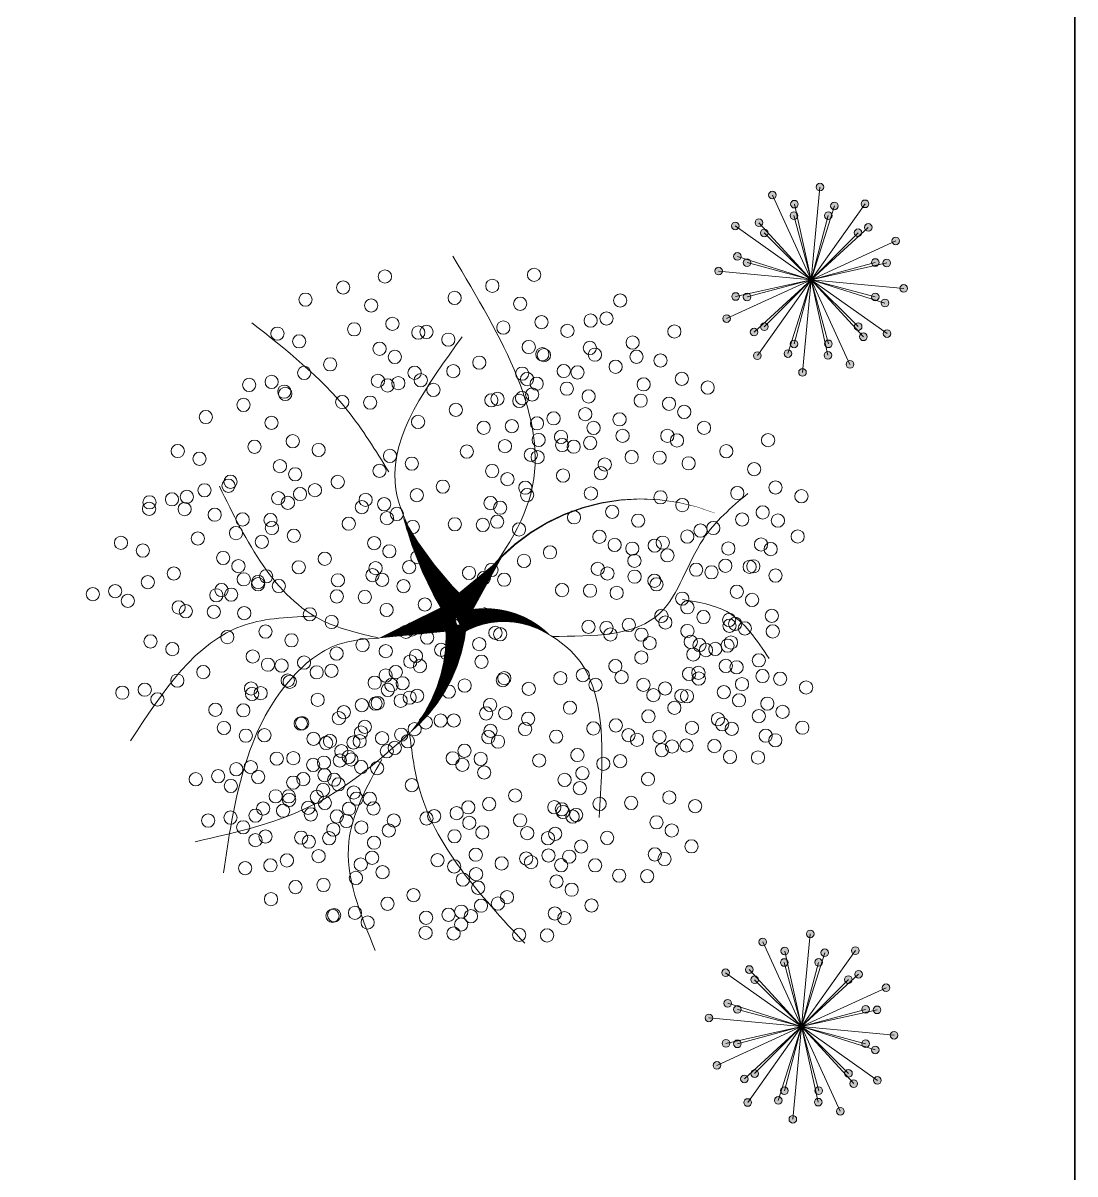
# Model space of a CAD drawing. Header units: millimetres. Extents: x -18002 to 19000, y -38859 to 21000.
# Drawn here: x -6511 to -5000, y 17303 to 18956 of the extents above; entities that cross this region are included whole.
import ezdxf

# ---------------------------------------------------------------- set-up
doc = ezdxf.new("R2010")
doc.units = ezdxf.units.MM
doc.linetypes.add('ACAD_ISO04W100', pattern=[30, 24, -3, 0, -3])
doc.linetypes.add('PHANTOM', pattern=[63.5, 31.75, -6.35, 6.35, -6.35, 6.35, -6.35])
doc.layers.get('0').update_dxf_attribs({"lineweight": 25})
doc.layers.add('AREA VERDE', color=7, linetype='Continuous', lineweight=5, true_color=0x00701c)
doc.layers.add('Efec-vegetacion-01', color=7, linetype='Continuous', lineweight=25, true_color=0x00ad00)
doc.layers.add('C Prop', color=1, linetype='PHANTOM', lineweight=35)
doc.layers.add('www.cadblocksfree.com', color=7, linetype='Continuous', lineweight=5)

# ---------------------------------------------------------------- blocks, each defined once
blk = doc.blocks.new('G3')
at = {"color": 96, "linetype": 'ByBlock', "lineweight": -2, "true_color": 0x006600}
for centre in [(-0.1452, 0.1576), (-0.0796, 0.1412), (0.0025, 0.1494), (-0.2108, 0.1166), (-0.096, 0.1166), (0.0681, 0.0592)]:
    blk.add_circle(centre, 0.0183, dxfattribs=at)
at = {"color": 66, "linetype": 'ByBlock', "lineweight": -2, "true_color": 0x587500}
for centre in [(-0.0221, 0.0838), (-0.0467, 0.0428), (-0.3339, 0.01), (-0.2601, -0.0064), (-0.1862, 0.01), (0.0189, 0.0018), (-0.3503, -0.031), (-0.0796, -0.0392), (-0.4078, -0.0556)]:
    blk.add_circle(centre, 0.0183, dxfattribs=at)
at = {"color": 66, "linetype": 'ByBlock', "lineweight": -2, "true_color": 0x638500}
for centre in [(-0.0057, -0.072), (-0.2273, -0.0884), (-0.2683, -0.1376), (0.0681, -0.1212), (-0.0467, -0.154), (-0.1534, -0.1786)]:
    blk.add_circle(centre, 0.0183, dxfattribs=at)
blk = doc.blocks.new('A$C031C037E')
at = {"color": 36, "true_color": 0x6b3600}
for points in [[(-0.01538, 0.03756, 0.00154, 0.000257, -0.381476), (0.15456, 0.1178, 0.000257, 0.000257, 1.841687)], [(-0.01882, 0.02902, 0.02059, 0.000257, -0.074947), (-0.06622, 0.09398, 0.000257, 0.000257, -0.762797)], [(-0.02369, 0.0282, 0.02059, 0.000257, 0), (0.00603, 0.07171, 0.000257, 0.000257, 0)], [(-0.02304, 0.02731, 0.02059, 0.000257, 0), (-0.07515, 0.00701, 0.000257, 0.000257, 0)], [(-0.01979, 0.02286, 0.01544, 0.000257, -0.286986), (0.04677, 0.01961, 0.000257, 0.000257, 1.494927)], [(-0.02157, 0.02156, 0.01544, 0.000257, -0.199177), (-0.04762, -0.0588, 0.000257, 0.000257, -1.224983)]]:
    blk.add_lwpolyline(points, format="xyseb", dxfattribs=at)
for points, knots in [([(-0.01538, 0.03756), (0.00157, 0.06499), (0.05163, 0.146), (-0.0086, 0.22817), (-0.04843, 0.28253)], [0, 0, 0, 0, 0.352913, 1.042399, 1.042399, 1.042399, 1.042399]), ([(-0.07944, 0.12536), (-0.0901, 0.13957), (-0.11926, 0.17846), (-0.16028, 0.20504), (-0.18632, 0.22192)], [0, 0, 0, 0, 0.2057262, 0.5631947, 0.5631947, 0.5631947, 0.5631947]), ([(-0.02706, 0.04358), (-0.04836, 0.06784), (-0.09718, 0.12346), (-0.05824, 0.18899), (-0.03628, 0.22594)], [0, 0, 0, 0, 0.3431079, 0.7867503, 0.7867503, 0.7867503, 0.7867503]), ([(0.04677, 0.01961), (0.07668, 0.02245), (0.12946, 0.02744), (0.14092, 0.09761), (0.16582, 0.12302), (0.17653, 0.13395)], [0, 0, 0, 0, 0.3078456, 0.5431204, 0.720549, 0.720549, 0.720549, 0.720549]), ([(-0.07515, 0.00701), (-0.08918, 0.00884), (-0.14437, 0.01603), (-0.1754, 0.06637), (-0.19855, 0.1039)], [0, 0, 0, 0, 0.1606959, 0.6320477, 0.6320477, 0.6320477, 0.6320477]), ([(0.13722, 0.0544), (0.14854, 0.05369), (0.1754, 0.05201), (0.1926, 0.03072), (0.20256, 0.0184)], [0, 0, 0, 0, 0.1271248, 0.3016984, 0.3016984, 0.3016984, 0.3016984]), ([(-0.00306, 0.03564), (0.02253, 0.0293), (0.08946, 0.01269), (0.0914, -0.06034), (0.09261, -0.10546)], [0, 0, 0, 0, 0.2819737, 0.7376857, 0.7376857, 0.7376857, 0.7376857]), ([(-0.12152, 0.0183), (-0.13915, 0.01606), (-0.19643, 0.00877), (-0.22494, -0.04514), (-0.24468, -0.08247)], [0, 0, 0, 0, 0.1995704, 0.6486688, 0.6486688, 0.6486688, 0.6486688]), ([(-0.07515, 0.00701), (-0.08509, 0.00537), (-0.10898, 0.00143), (-0.16334, -0.05343), (-0.1671, -0.11888), (-0.17003, -0.16981)], [0, 0, 0, 0, 0.1153881, 0.2772353, 0.8447002, 0.8447002, 0.8447002, 0.8447002]), ([(-0.04731, -0.05846), (-0.06657, -0.07887), (-0.10692, -0.12161), (-0.16286, -0.13996), (-0.19209, -0.14955)], [0, 0, 0, 0, 0.3218782, 0.6739721, 0.6739721, 0.6739721, 0.6739721]), ([(-0.04731, -0.05846), (-0.04457, -0.07093), (-0.03208, -0.12793), (0.01308, -0.16814), (0.04836, -0.19956)], [0, 0, 0, 0, 0.1472513, 0.6726927, 0.6726927, 0.6726927, 0.6726927]), ([(-0.06524, -0.07881), (-0.07402, -0.09898), (-0.09396, -0.14477), (-0.07035, -0.18962), (-0.05714, -0.21471)], [0, 0, 0, 0, 0.2444721, 0.5549445, 0.5549445, 0.5549445, 0.5549445])]:
    blk.add_open_spline(points, degree=3, knots=knots, dxfattribs=at)
at = {"extrusion": (0, 0, -1), "zscale": -0.2574076664958476}
for p, xscale, yscale, rotation in [((-0.01471, 0.23911), 0.257407666495843, 0.257407666495843, 143.8845948982851), ((0.09087, 0.22799), 0.257407666495843, 0.257407666495843, 143.8845948982851), ((-0.0429, 0.16064), 0.2574076664959257, 0.2574076664959257, 278.8845948982666), ((-0.11792, 0.20823), 0.257407666495843, 0.257407666495843, 143.8845948982851), ((0.00295, 0.14883), 0.257407666495843, 0.257407666495843, 143.8845948982851), ((0.15372, 0.13819), 0.257407666495843, 0.257407666495843, 143.8845948982851), ((-0.19155, 0.13747), 0.257407666495843, 0.257407666495843, 143.8845948982851), ((-0.07742, 0.10937), 0.257407666495843, 0.257407666495843, 143.8845948982851), ((0.08183, 0.08991), 0.257407666495843, 0.257407666495843, 143.8845948982851), ((-0.17847, 0.07955), 0.257407666495843, 0.257407666495843, 143.8845948982851), ((0.18784, 0.06936), 0.257407666495843, 0.257407666495843, 143.8845948982851), ((-0.14915, 0.04095), 0.257407666495843, 0.257407666495843, 143.8845948982851), ((0.04926, 0.0313), 0.257407666495843, 0.257407666495843, 143.8845948982851), ((-0.1759, 0.00752), 0.257407666495843, 0.257407666495843, 143.8845948982851), ((0.16036, 0.00153), 0.257407666495843, 0.257407666495843, 143.8845948982851), ((-0.20756, 0.00231), 0.257407666495843, 0.257407666495843, 143.8845948982851), ((-0.01108, -0.01709), 0.257407666495843, 0.257407666495843, 143.8845948982851), ((0.10257, -0.05493), 0.257407666495843, 0.257407666495843, 143.8845948982851), ((0.09107, -0.08338), 0.257407666495843, 0.257407666495843, 143.8845948982851)]:
    blk.add_blockref('G3', p, dxfattribs=dict(at, xscale=xscale, yscale=yscale, rotation=rotation))
at = {"color": 66, "true_color": 0x587500, "extrusion": (0, 0, -1), "zscale": -0.2574076664958476}
for p, xscale, yscale, rotation in [((0.03534, -0.04503), 0.2574076664959257, 0.2574076664959257, 278.8845948982666), ((0.09374, -0.12701), 0.2574076664959257, 0.2574076664959257, 278.8845948982666), ((-0.0689, -0.06521), 0.257407666495843, 0.257407666495843, 143.8845948982851), ((-0.13686, -0.08916), 0.257407666495843, 0.257407666495843, 143.8845948982851), ((0.11675, -0.17025), 0.2574076664959257, 0.2574076664959257, 278.8845948982666), ((-0.00346, -0.14257), 0.257407666495843, 0.257407666495843, 143.8845948982851), ((-0.06986, -0.13773), 0.257407666495843, 0.257407666495843, 143.8845948982851)]:
    blk.add_blockref('G3', p, dxfattribs=dict(at, xscale=xscale, yscale=yscale, rotation=rotation))
blk = doc.blocks.new('FLORES')
at = {"linetype": 'ACAD_ISO04W100', "true_color": 0x90477d}
h = blk.add_hatch(color=225, dxfattribs=at)
h.dxf.hatch_style = 1
edge = h.paths.add_edge_path()
edge.add_arc((0.4482, 0), 0.0184, 0, 360)
edge = h.paths.add_edge_path()
edge.add_arc((0.3644, -0.0784), 0.0184, 0, 360)
edge = h.paths.add_edge_path()
edge.add_arc((0.3152, -0.0532), 0.0184, 0, 360)
at = {"layer": 'Efec-vegetacion-01', "linetype": 'ACAD_ISO04W100', "true_color": 0x90477d}
h = blk.add_hatch(color=225, dxfattribs=at)
h.dxf.hatch_style = 1
edge = h.paths.add_edge_path()
edge.add_arc((0.3882, -0.2241), 0.0184, 0, 360)
edge = h.paths.add_edge_path()
edge.add_arc((-0.0532, -0.3152), 0.0184, 0, 360)
edge = h.paths.add_edge_path()
edge.add_arc((-0.0784, -0.3644), 0.0184, 0, 360)
edge = h.paths.add_edge_path()
edge.add_arc((0.1115, -0.2995), 0.0184, 0, 360)
edge = h.paths.add_edge_path()
edge.add_arc((0, -0.4482), 0.0184, 0, 360)
edge = h.paths.add_edge_path()
edge.add_arc((0.1143, -0.3548), 0.0184, 0, 360)
edge = h.paths.add_edge_path()
edge.add_arc((0.2464, -0.2036), 0.0184, 0, 360)
edge = h.paths.add_edge_path()
edge.add_arc((0.2241, -0.3882), 0.0184, 0, 360)
edge = h.paths.add_edge_path()
edge.add_arc((0.2764, -0.2501), 0.0184, 0, 360)
edge = h.paths.add_edge_path()
edge.add_arc((-0.2036, -0.2464), 0.0184, 0, 360)
edge = h.paths.add_edge_path()
edge.add_arc((-0.3882, -0.2241), 0.0184, 0, 360)
edge = h.paths.add_edge_path()
edge.add_arc((-0.2501, -0.2764), 0.0184, 0, 360)
edge = h.paths.add_edge_path()
edge.add_arc((-0.2241, -0.3882), 0.0184, 0, 360)
edge = h.paths.add_edge_path()
edge.add_arc((-0.2464, 0.2036), 0.0184, 0, 360)
edge = h.paths.add_edge_path()
edge.add_arc((-0.3152, 0.0532), 0.0184, 0, 360)
edge = h.paths.add_edge_path()
edge.add_arc((-0.3882, 0.2241), 0.0184, 0, 360)
edge = h.paths.add_edge_path()
edge.add_arc((-0.3644, 0.0784), 0.0184, 0, 360)
edge = h.paths.add_edge_path()
edge.add_arc((-0.2995, -0.1115), 0.0184, 0, 360)
edge = h.paths.add_edge_path()
edge.add_arc((-0.4482, 0), 0.0184, 0, 360)
edge = h.paths.add_edge_path()
edge.add_arc((-0.3548, -0.1143), 0.0184, 0, 360)
edge = h.paths.add_edge_path()
edge.add_arc((-0.1115, 0.2995), 0.0184, 0, 360)
edge = h.paths.add_edge_path()
edge.add_arc((-0.1143, 0.3548), 0.0184, 0, 360)
edge = h.paths.add_edge_path()
edge.add_arc((0.3882, 0.2241), 0.0184, 0, 360)
edge = h.paths.add_edge_path()
edge.add_arc((0.2036, 0.2464), 0.0184, 0, 360)
edge = h.paths.add_edge_path()
edge.add_arc((0.2501, 0.2764), 0.0184, 0, 360)
edge = h.paths.add_edge_path()
edge.add_arc((0.0532, 0.3152), 0.0184, 0, 360)
edge = h.paths.add_edge_path()
edge.add_arc((0.2241, 0.3882), 0.0184, 0, 360)
edge = h.paths.add_edge_path()
edge.add_arc((0.0784, 0.3644), 0.0184, 0, 360)
edge = h.paths.add_edge_path()
edge.add_arc((0, 0.4482), 0.0184, 0, 360)
edge = h.paths.add_edge_path()
edge.add_arc((-0.2241, 0.3882), 0.0184, 0, 360)
edge = h.paths.add_edge_path()
edge.add_arc((-0.2764, 0.2501), 0.0184, 0, 360)
edge = h.paths.add_edge_path()
edge.add_arc((0.2995, 0.1115), 0.0184, 0, 360)
edge = h.paths.add_edge_path()
edge.add_arc((0.3548, 0.1143), 0.0184, 0, 360)
at = {"color": 77, "ltscale": 0.05, "true_color": 0x599631}
for q in [(0, 0.4482), (-0.2241, 0.3882), (0.2241, 0.3882), (-0.1143, 0.3548), (0.0784, 0.3644), (-0.1115, 0.2995), (0.0532, 0.3152), (-0.3882, 0.2241), (-0.2764, 0.2501), (0.2501, 0.2764), (0.2036, 0.2464), (0.3882, 0.2241), (-0.2464, 0.2036), (0.3548, 0.1143), (0.2995, 0.1115), (-0.3644, 0.0784), (-0.4482, 0), (-0.3152, 0.0532), (-0.2995, -0.1115), (-0.3882, -0.2241), (-0.3548, -0.1143), (-0.2501, -0.2764), (-0.2241, -0.3882), (-0.2036, -0.2464), (-0.0784, -0.3644), (-0.0532, -0.3152), (0.3882, -0.2241), (0.3644, -0.0784), (0.4482, 0), (0.3152, -0.0532), (0.2764, -0.2501), (0.2464, -0.2036), (0.2241, -0.3882), (0.1143, -0.3548), (0.1115, -0.2995), (0, -0.4482)]:
    blk.add_line((0, 0), q, dxfattribs=at)
at = {"layer": 'AREA VERDE', "color": 216, "ltscale": 0.05, "true_color": 0x750075}
for centre in [(0, 0.4482), (-0.2241, 0.3882), (0.2241, 0.3882), (-0.1143, 0.3548), (0.0532, 0.3152), (0.0784, 0.3644), (-0.1115, 0.2995), (0.2501, 0.2764), (-0.3882, 0.2241), (-0.2764, 0.2501), (-0.2464, 0.2036), (0.2036, 0.2464), (0.3882, 0.2241), (0.2995, 0.1115), (0.3548, 0.1143), (-0.3644, 0.0784), (-0.3152, 0.0532), (-0.4482, 0), (0.4482, 0), (0.3152, -0.0532), (-0.3548, -0.1143), (-0.2995, -0.1115), (0.3644, -0.0784), (-0.3882, -0.2241), (0.2464, -0.2036), (0.3882, -0.2241), (-0.2501, -0.2764), (-0.2036, -0.2464), (0.2764, -0.2501), (-0.0532, -0.3152), (0.1115, -0.2995), (-0.2241, -0.3882), (-0.0784, -0.3644), (0.1143, -0.3548), (0.2241, -0.3882), (0, -0.4482)]:
    blk.add_circle(centre, 0.0184, dxfattribs=at)

msp = doc.modelspace()

# ---------------------------------------------------------------- linework, layer by layer
at = {"layer": 'C Prop', "linetype": 'Continuous'}
msp.add_line((-5000, 21000), (-5000, 3000), dxfattribs=at)

# ---------------------------------------------------------------- block references
at = {"layer": 'www.cadblocksfree.com', "linetype": 'ACAD_ISO04W100', "xscale": 298.1358426787524, "yscale": 298.1358426787524, "zscale": 298.1358426787524, "rotation": 354.6446128471956}
for p in [(-5378.9, 18587.1), (-5392.8, 17514.9)]:
    msp.add_blockref('FLORES', p, dxfattribs=at)
at = {"layer": 'www.cadblocksfree.com', "xscale": 2017.507402288866, "yscale": 2017.507402288866, "zscale": 2017.507402288866, "rotation": 354.6446128471956}
msp.add_blockref('A$C031C037E', (-5849.7, 18044.5), dxfattribs=at)

doc.saveas('drawing.dxf')
